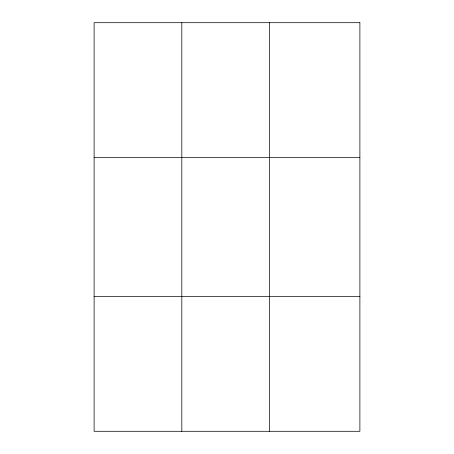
<?xml version="1.0" encoding="UTF-8"?>
<svg xmlns="http://www.w3.org/2000/svg" width="454" height="454" viewBox="0 0 454 454"><rect width="100%" height="100%" fill="white"/><g stroke="black" fill="none" stroke-linecap="round" stroke-linejoin="round"><path stroke-width="0.68" d="M181.816 22.7L181.816 431.3M269.528 22.7L269.528 431.3M94.109 157.538L359.891 157.538M94.109 296.462L359.891 296.462M359.891 22.7L359.891 431.3L94.109 431.3L94.109 22.7L359.891 22.7"/></g></svg>
